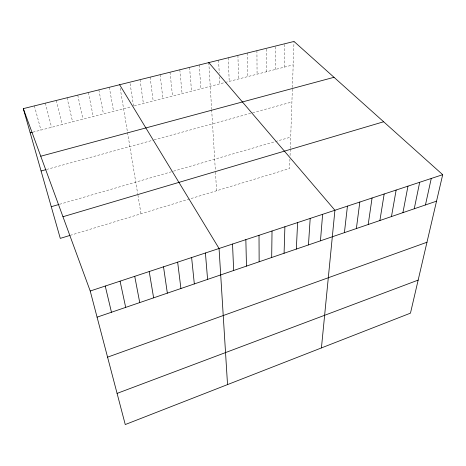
<?xml version="1.0" encoding="UTF-8"?>
<svg xmlns="http://www.w3.org/2000/svg" width="466" height="466" viewBox="0 0 466 466"><rect width="100%" height="100%" fill="white"/><g stroke="black" fill="none" stroke-linecap="round" stroke-linejoin="round"><path stroke-width="0.35" stroke-dasharray="2.33 1.75" d="M266.214 71.828L266.307 48.33M275.278 69.486L275.616 46.017M284.272 67.156L284.848 43.728M289.939 158.999L289.607 168.517L190.547 198.697M290.056 155.551L290.248 149.97M290.301 148.555L292.386 88.173M292.409 87.509L294.005 41.457M70.18 235.359L189.848 198.906M59.561 204.294L171.488 171.756M173.515 171.168L290.697 137.109M46.513 169.484L153.407 140.08M154.071 139.899L251.885 112.993M252.56 112.807L291.908 101.984M32.888 132.158L131.558 106.65M134.249 105.951L224.484 82.622M225.16 82.447L293.196 64.85M34.385 105.887L40.938 130.078M45.365 103.161L51.58 127.329M56.258 100.458L62.135 124.597M67.052 97.778L72.597 121.894M77.746 95.122L82.971 119.209M88.354 92.489L93.252 116.552M98.868 89.88L103.452 113.914M109.294 87.293L113.57 111.298M120.211 88.255L137.674 193.693M137.913 195.12L141.006 213.783M130.09 83.595L133.544 106.132M140.033 79.669L143.411 103.58M150.104 77.164L153.192 101.052M160.094 74.688L162.896 98.542M169.997 72.23L172.519 96.054M179.824 69.789L182.066 93.59M189.563 67.372L191.532 91.138M199.221 64.978L200.928 88.709M208.803 62.601L211.634 109.213M211.675 109.883L215.374 170.713M215.461 172.14L216.591 190.763M218.589 60.172L219.23 73.08M219.404 76.669L219.76 83.839M228.293 57.761L229.202 81.399M237.916 55.372L238.569 78.975M247.458 53.008L247.86 76.575M256.923 50.66L257.075 74.193"/><path stroke-width="0.7" d="M271.684 257.494L272.028 231.008M284.079 253.259L284.895 226.767M296.335 249.071L297.617 222.567M308.463 244.924L310.193 218.414M320.457 240.829L322.623 214.313M321.429 347.921L334.92 210.253L208.803 62.601M344.415 232.639L347.444 206.123M356.373 228.556L359.828 202.034M368.198 224.513L372.066 197.998M379.895 220.517L384.17 194.002M391.469 216.562L396.141 190.052M402.921 212.647L407.971 186.15M414.245 208.78L419.68 182.288M425.452 204.947L431.254 178.466M442.7 174.686L410.464 313.152L125.255 424.543L90.218 291.011L23.3 108.636L294.005 41.457L442.7 174.686L90.218 291.011M117.083 393.391L418.159 280.101M107.576 357.16L426.973 242.244M97.079 317.165L436.537 201.161M69.527 235.557L60.289 238.371L23.3 108.636M62.962 216.731L383.635 121.766M51.26 206.706L58.867 204.492M41.078 170.981L45.831 169.671M40.758 156.221L334.017 77.304M30.203 132.857L32.218 132.332M119.628 84.73L219.055 248.495L227.53 384.596M105.24 286.054L111.467 312.249M120.077 281.155L125.686 307.385M134.732 276.321L139.736 302.585M149.213 271.538L153.623 297.838M163.519 266.82L167.346 293.149M177.651 262.154L180.919 288.512M191.613 257.547L194.328 283.928M205.413 252.991L207.591 279.396M232.528 244.044L233.658 270.49M245.85 239.652L246.473 266.109M259.014 235.307L259.148 261.776"/></g></svg>
